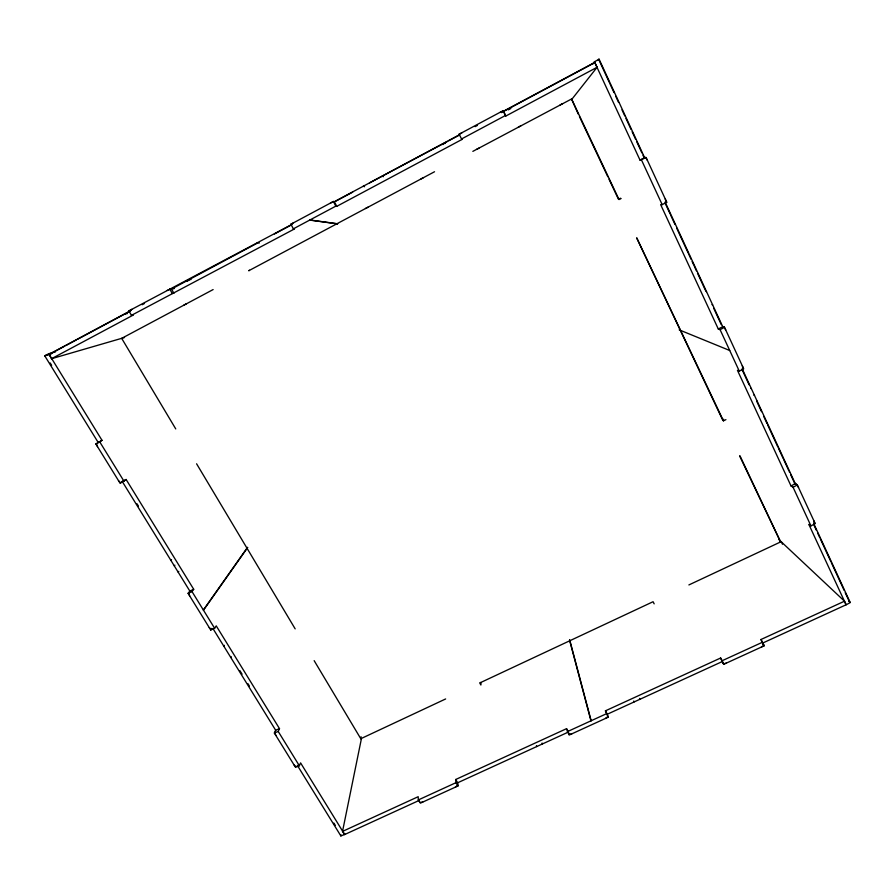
<?xml version="1.0" encoding="UTF-8"?>
<svg xmlns="http://www.w3.org/2000/svg" width="895" height="895" viewBox="0 0 895 895"><rect width="100%" height="100%" fill="white"/><g stroke="black" fill="none" stroke-linecap="round" stroke-linejoin="round"><path stroke-width="1.34" d="M457.882 785.139L455.342 787.164M445.643 698.95L360.786 738.722L361.11 736.764M344.832 833.771L344.788 834.487M419.184 800.41L344.687 834.532L342.528 831.399L361.367 738.923M341.14 834.867L340.838 835.908M274.698 732.311L275.828 735.41M459.224 134.351L462.178 132.583M129.54 310.722L131.766 309.346M122.145 481.476L126.128 479.496L193.712 589.29L189.829 591.069L188.107 593.351L210.739 630.013L214.621 628.279L216.232 625.862L279.508 728.653L275.671 730.253L274.351 733.027L295.529 767.317L299.355 765.762L300.575 762.876L344.653 834.498L340.872 835.952L297.308 765.326M188.554 592.759L189.673 595.902M274.351 733.027L278.2 731.428L279.508 728.653M434.534 171.75L248.698 270.771L249.459 270.234M230.776 657.456L231.357 656.796M223.839 646.212L224.388 645.34M210.739 630.013L211.824 628.402M295.831 766.601L294.131 765.057M203.366 610.01L247.568 547.337M203.478 610.2L247.658 547.494M592.781 64.004L594.437 61.755L599.113 59.249M594.437 61.755L640.037 160.149L644.624 157.699L599.057 59.115L597.849 60.502M188.107 593.351L192 591.573L193.712 589.29M96.436 443.596L97.51 446.65M594.683 62.493L594.19 63.131M572.341 98.651L597.088 67.282L594.75 62.404L503.393 111.271L505.753 116.07L597.088 67.282M178.161 572.14L178.787 571.357M174.312 565.908L174.883 565.204M170.934 560.438L171.516 559.744M291.199 224.231L292.978 223.101M211.142 629.42L209.251 627.596M98.081 442.298L44.75 355.83L48.699 353.726L102.008 440.318L95.888 444.021L120.143 483.3L126.128 479.496M121.742 481.846L120.411 482.852L118.487 480.615M95.888 444.021L102.008 440.318M213.133 289.566L121.675 338.355L175.756 428.929M186.887 281.455L187.491 281.108M442.835 144.565L443.573 144.151M128.958 310.856L292.061 224.321L290.92 224.197L293.347 228.84L294.466 228.941L131.42 315.353L128.958 310.856L130.939 310.509L49.046 354.308L51.507 358.727L124.517 337.516M290.92 224.197L333.41 201.476L334.35 201.699L336.744 206.353L461.854 139.519L459.135 134.205L503.27 110.6L505.753 116.07M334.115 201.822L459.482 134.765L459.135 134.205M64.507 346.264L50.176 353.939L50.847 353.749M65.659 345.649L76.276 339.977M77.462 339.339L129.663 311.415M142.16 304.736L144.509 303.472M171.359 289.119L183.509 282.619M184.37 282.16L231.872 256.742M232.991 256.149L257.682 242.948M274.441 233.987L290.808 225.238M336.072 201.017L352.675 192.134M447.422 141.455L369.557 182.871M448.619 140.817L459.415 135.044M475.1 126.654L477.427 125.412M501.345 112.613L593.34 63.4M188.386 280.627L189.248 280.169M444.658 143.58L445.296 143.234M173.518 288.884L174.447 288.38M508.304 109.85L510.855 108.485M640.037 160.149L646.112 157.542L666.753 202.214L662.188 204.653L660.633 204.586L718.305 329.024L720.083 329.673L739.292 371.145L743.689 368.807L724.525 327.313L722.645 326.496M500.417 112.121L503.505 111.193M330.456 203.042L333.656 201.532M167.074 290.461L171.594 288.761M293.347 228.84L335.815 206.141L336.744 206.353M505.63 115.41L461.518 138.982L461.854 139.519M51.507 358.727L133.266 315.051L131.42 315.353M718.305 329.024L722.724 326.675L665.164 202.147L666.753 202.214M720.083 329.673L724.525 327.313M183.855 305.139L186.294 303.841M365.44 208.513L367.912 207.204M420.963 178.978L423.436 177.657M476.532 149.409L478.982 148.1M518.317 127.168L520.789 125.859M560.102 104.939L562.563 103.63M621.085 198.511L619.027 199.563L571.558 98.987L472.84 151.367M739.292 371.145L737.446 370.317L791.012 485.929L795.286 483.658L797.344 484.967L815.2 523.62L810.948 525.88L808.845 524.403L846.099 604.785L762.529 643.125L763.67 645.485L761.354 647.096M791.012 485.929L793.059 487.249L797.344 484.967M609.014 179.224L618.479 199.272L620.526 198.22M722.668 419.766L723.686 419.263M723.451 420.84L636.658 237.801L722.567 419.811L723.451 420.84L725.923 419.643M688.881 584.938L780.597 541.945L739.986 455.879M605.557 718.405L607.951 716.481M342.528 831.399L418.2 796.695L418.301 799.94L420.404 803.151L457.971 785.955L457.692 782.767L455.667 779.511L566.535 728.675L567.822 730.913M566.535 728.675L569.164 735.063L608.186 717.208L605.434 710.831L720.643 658.004L723.742 664.314L764.185 645.798L760.963 639.511L844.5 601.194L846.122 604.83L850.25 602.581L813.656 523.418M418.301 799.94L455.924 782.7L455.667 779.511M567.229 731.707L606.295 713.807M720.643 658.004L721.974 660.801L762.473 642.241M457.714 782.756L568.459 732.032M608.186 717.208L607.302 714.232L722.399 661.506M726.382 663.106L723.507 663.844L722.254 661.573M422.776 802.065L420.258 802.401M571.827 733.844L569.019 734.403M190.322 279.665L191.049 279.508M49.046 354.308L51.72 353.559M47.401 355.114L44.75 355.83L46.283 355.326M48.699 353.726L55.423 351.903M47.994 354.856L49.203 354.532M571.558 98.987L578.271 114.079M124.964 313.921L127.437 313.541M644.534 157.509L646.112 157.542M257.268 242.937L259.349 242.981M665.444 201.979L666.327 201.867L665.253 198.981M309.704 220.092L337.56 223.884M309.916 219.98L337.628 223.772M706.513 291.602L705.875 291.278M712.028 304.669L712.644 304.859M850.16 602.38L848.818 601.194M645.664 157.397L647.409 160.35M363.281 186.227L364.567 186.719M679.182 329.852L729.727 350.504M742.402 368.113L743.23 368.36L742.302 365.798M750.704 388.329L751.364 388.643M753.892 395.131L754.507 395.433M382.389 176.237L383.317 176.695M756.622 401.038L757.237 401.352M723.999 326.977L725.722 329.908M794.201 482.741L796.83 484.542L798.508 487.484M814.058 522.725L814.718 523.094L813.947 520.912M778.65 539.361L844.5 601.194M780.597 541.945L739.65 456.002M455.924 782.7L457.971 785.955M99.837 442.029L124.081 481.365M192 591.573L214.621 628.279M278.2 731.428L299.355 765.762M50.198 362.967L51.653 365.328M137.024 503.795L138.412 506.033M239.894 670.635L242.075 674.192M247.926 683.679L249.392 686.051M333.88 823.087L335.312 825.403M122.212 481.42L189.941 591.248M213.077 628.76L275.671 730.253M196.587 463.789L295.171 628.872M314.156 660.655L360.786 738.722M480.414 682.449L480.783 683.098A2.64 2.417 -0.6 0 1 481.062 683.914M480.895 685.022L479.742 682.963L653.07 601.72L654.167 603.856M605.434 710.831L607.325 714.221M764.185 645.798L760.963 639.511M171.471 288.828L173.91 293.336M169.781 289.007L172.232 293.549M333.41 201.476L335.815 206.141M721.974 660.801L723.742 664.314M579.445 116.585L607.828 176.729M641.514 160.015L662.188 204.653M793.059 487.249L810.948 525.88M742.212 368.841L795.286 483.658M598.677 59.383L609.439 82.664M610.01 83.906L614.037 92.621M615.76 96.347L618.602 102.477M622.003 109.839L624.822 115.936M625.941 118.375L631.02 129.361M632.161 131.811L635.562 139.172M636.692 141.634L641.894 152.877M642.957 155.182L644.02 157.486M665.22 203.333L670.232 214.173M670.657 215.091L675.009 224.488M676.631 228.024L688.344 253.352M688.926 254.605L691.063 259.237M692.137 261.541L693.737 265.009M694.274 266.162L696.422 270.838M697.507 273.165L705.316 290.047M713.751 308.35L721.303 324.672M742.324 370.15L749.115 384.816M756.7 401.206L761.544 411.678M763.748 416.443L767.082 423.659M767.63 424.856L777.867 446.997M778.46 448.261L783.259 458.665M783.796 459.817L788.629 470.255M789.166 471.419L789.535 472.236M790.632 474.607L793.921 481.734M794.48 482.92L794.883 483.803M814.159 525.499L816.352 530.232M817.527 532.771L819.865 537.839M820.446 539.103L830.717 561.31M831.287 562.53L844.142 590.353M845.227 592.703L849.411 601.753M781.492 542.034L782.499 544.238M639.522 698.391L639.835 699.331M633.772 701.031L634.085 701.971M569.712 639.947L591.159 720.743M569.533 640.026L590.957 720.833M568.593 732.714L568.784 733.531M503.27 110.6L503.393 111.271M542.09 743.04L542.28 744.025M536.463 745.613L536.642 746.598"/></g></svg>
